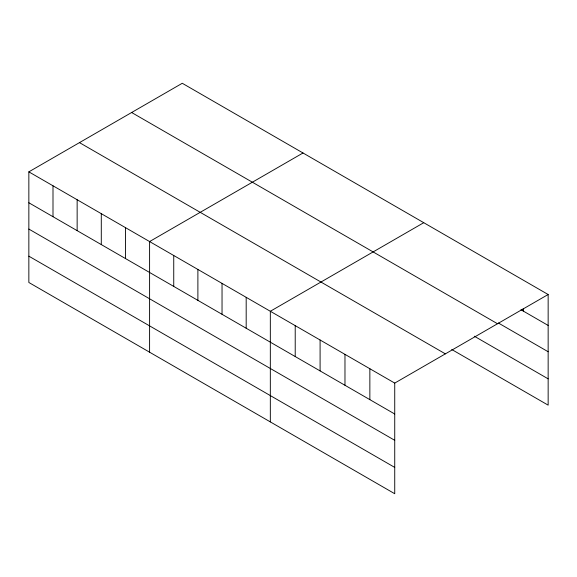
<?xml version="1.0" encoding="UTF-8"?>
<svg xmlns="http://www.w3.org/2000/svg" width="577" height="577" viewBox="0 0 577 577"><rect width="100%" height="100%" fill="white"/><g stroke="black" fill="none" stroke-linecap="round" stroke-linejoin="round"><path stroke-width="0.87" d="M28.85 171.852L394.733 383.092L394.733 493.724L28.85 282.485L28.85 171.852L182.267 83.276L548.15 294.515L548.15 405.148L451.741 349.489M303.004 152.984L149.594 241.561L149.594 352.194M423.749 222.693L270.332 311.27L270.332 421.902M394.733 383.092L548.15 294.515M520.937 309.719L548.15 325.435M498.391 323.012L548.15 351.739M131.635 112.508L497.525 323.747M474.287 336.196L548.15 378.844M79.475 142.62L445.365 353.86M28.85 202.765L394.733 414.005M28.85 229.069L394.733 440.316M28.85 256.174L394.733 467.413M523.267 308.421L523.267 311.068M369.857 368.725L369.857 399.645M344.974 354.365L344.974 385.277M320.091 339.997L320.091 370.91M295.215 325.637L295.215 356.55M246.184 297.328L246.184 328.241M222.037 283.386L222.037 314.299M197.889 269.445L197.889 300.357M173.742 255.503L173.742 286.416M125.447 227.619L125.447 258.532M101.292 213.678L101.292 244.59M77.145 199.736L77.145 230.649M52.997 185.794L52.997 216.707"/></g></svg>
